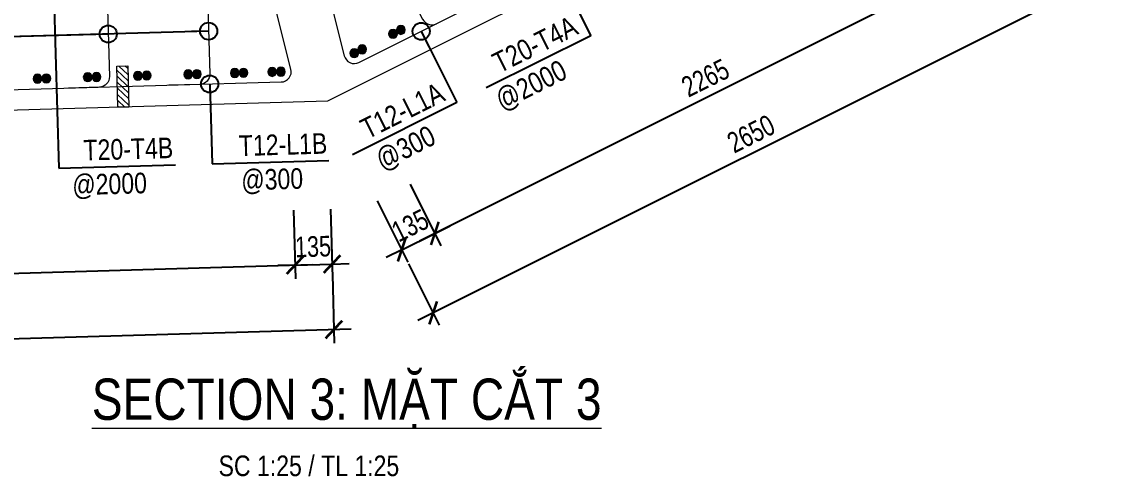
# Model space of a CAD drawing. Header units: millimetres. Extents: x 2611025 to 4139346, y -89870 to 101087.
# Drawn here: x 3524972 to 3540662, y -51582 to -44966 of the extents above; entities that cross this region are included whole.
import ezdxf
from ezdxf.enums import TextEntityAlignment as Align

# ---------------------------------------------------------------- set-up
doc = ezdxf.new("R2010")
doc.units = ezdxf.units.MM
doc.header["$LTSCALE"] = 1200
doc.header["$PDMODE"] = 35
for name, color, linetype, lineweight in [('5', 5, 'Continuous', 13), ('BOUND', 3, 'Continuous', 20), ('ENOTE', 2, 'Continuous', 15), ('K-THUOC', 1, 'Continuous', 18), ('LEADER', 8, 'Continuous', 9), ('MCT', 6, 'Continuous', 20), ('TEXTEN', 3, 'Continuous', 13), ('TEXTVN', 2, 'Continuous', 20), ('TIE', 4, 'Continuous', 13)]:
    doc.layers.add(name, color=color, linetype=linetype, lineweight=lineweight)
doc.styles.add('DB_Arial', font='arial.ttf', dxfattribs={"width": 0.8})
doc.styles.add('SMTEXT', font='arial.ttf', dxfattribs={"width": 0.75})
doc.dimstyles.new('BSV25', dxfattribs={"dimtxt": 300, "dimasz": 250, "dimexe": 200, "dimexo": 0, "dimgap": 108, "dimtad": 1, "dimdec": 0, "dimlfac": 0.25, "dimdsep": 46, "dimtxsty": 'SMTEXT', "dimblk": 'ARCHTICK', "dimcen": 100, "dimdle": 250, "dimclrd": 256, "dimclre": 256, "dimclrt": 2, "dimadec": 0, "dimazin": 0, "dimtfac": 1, "dimtdec": 0, "dimtix": 1, "dimtmove": 2, "dimatfit": 3, "dimfxl": 800, "dimfxlon": 1, "dimtolj": 1, "dimtzin": 0, "dimarcsym": 0})

# ---------------------------------------------------------------- blocks, each defined once
blk = doc.blocks.new('_ArchTick')
at = {"color": 0, "linetype": 'ByBlock', "const_width": 0.15}
blk.add_lwpolyline([(-0.5, -0.5), (0.5, 0.5)], dxfattribs=at)
blk = doc.blocks.new('*D1067')
at = {"layer": 'Defpoints', "color": 0, "transparency": 16777216}
for p in [(3538184.412747217, -39953.89119876036), (3529419.021946542, -46125.43266839278), (3530957.787238163, -49202.96864851541)]:
    blk.add_point(p, dxfattribs=at)
at = {"layer": 'K-THUOC', "lineweight": -2, "transparency": 16777216}
for p, q in [((3540080.948413458, -43746.9691829225), (3540528.161381558, -44641.39668762241)), ((3540662.325664113, -44350.70794465742), (3530734.180361988, -49314.77189054037)), ((3530600.016863684, -48487.42664475553), (3531047.229831783, -49381.85414945544))]:
    blk.add_line(p, q, dxfattribs=at)
at = {"layer": 'K-THUOC', "lineweight": -2, "transparency": 16777216, "xscale": 250, "yscale": 250, "zscale": 250}
for p, rotation in [((3540438.718787938, -44462.51118668239), 26.56501098667382), ((3530957.787238163, -49202.96864851541), 206.5650109866738)]:
    blk.add_blockref('_ArchTick', p, dxfattribs=dict(at, rotation=rotation))
at = {"layer": 'K-THUOC', "color": 2, "transparency": 16777216, "insert": (3535581.453554115, -46599.14059007843), "char_height": 300, "attachment_point": 5, "rotation": 26.56501098667383, "style": 'SMTEXT'}
blk.add_mtext('\\A1;2650', dxfattribs=at)
blk = doc.blocks.new('mct1')
at = {"lineweight": 9}
h = blk.add_hatch(color=256, dxfattribs=at)
h.dxf.hatch_style = 1
h.paths.add_polyline_path([(-16, 0, 1), (16, 0, 1)])
blk.add_circle((0, 0), 16, dxfattribs=at)
blk = doc.blocks.new('*D1075')
at = {"layer": 'Defpoints', "color": 0, "transparency": 16777216}
for p in [(3538005.525991532, -41832.18817438465), (3529900.636426115, -45884.62585087703), (3530981.576337114, -48046.50946403388)]:
    blk.add_point(p, dxfattribs=at)
at = {"layer": 'K-THUOC', "lineweight": -2, "transparency": 16777216}
for p, q in [((3538728.695528172, -43278.52978402073), (3539175.908496271, -44172.95728872065)), ((3539310.072778826, -43882.26854575588), (3530757.969460939, -48158.31270605884)), ((3530623.805962634, -47330.967460274), (3531071.018930734, -48225.39496497391))]:
    blk.add_line(p, q, dxfattribs=at)
at = {"layer": 'K-THUOC', "lineweight": -2, "transparency": 16777216, "xscale": 250, "yscale": 250, "zscale": 250}
for p, rotation in [((3539086.465902651, -43994.07178778062), 26.56501098667382), ((3530981.576337114, -48046.50946403388), 206.5650109866738)]:
    blk.add_blockref('_ArchTick', p, dxfattribs=dict(at, rotation=rotation))
at = {"layer": 'K-THUOC', "color": 2, "transparency": 16777216, "insert": (3534917.221660947, -45786.69129838678), "char_height": 300, "attachment_point": 5, "rotation": 26.56501098667383, "style": 'SMTEXT'}
blk.add_mtext('\\A1;2265', dxfattribs=at)
blk = doc.blocks.new('*D1076')
at = {"layer": 'Defpoints', "color": 0, "transparency": 16777216}
for p in [(3529900.636426115, -45884.62585087703), (3529419.021946542, -46125.43266839278), (3530981.576337114, -48046.50946403388)]:
    blk.add_point(p, dxfattribs=at)
at = {"layer": 'K-THUOC', "lineweight": -2, "transparency": 16777216}
for p, q in [((3530623.805962634, -47330.967460274), (3531071.018930734, -48225.39496497391)), ((3530142.191483054, -47571.77427777555), (3530589.404451154, -48466.20178247546)), ((3530981.576337114, -48046.50946403388), (3531205.183213289, -47934.70622200891)), ((3530499.961857534, -48287.31628153543), (3530981.576337114, -48046.50946403388)), ((3530499.961857534, -48287.31628153543), (3530276.354981359, -48399.1195235604))]:
    blk.add_line(p, q, dxfattribs=at)
at = {"layer": 'K-THUOC', "lineweight": -2, "transparency": 16777216, "xscale": 250, "yscale": 250, "zscale": 250}
for p, rotation in [((3530981.576337114, -48046.50946403388), 206.5650109866738), ((3530499.961857534, -48287.31628153543), 26.56501098667382)]:
    blk.add_blockref('_ArchTick', p, dxfattribs=dict(at, rotation=rotation))
at = {"layer": 'K-THUOC', "color": 2, "transparency": 16777216, "insert": (3530623.9238799, -47933.22202812531), "char_height": 300, "attachment_point": 5, "rotation": 26.56501098667383, "style": 'SMTEXT'}
blk.add_mtext('\\A1;135', dxfattribs=at)
blk = doc.blocks.new('*D1083')
at = {"layer": 'Defpoints', "color": 0, "transparency": 16777216}
for p in [(3529419.021946541, -46125.4326683929), (3517619.311642863, -46305.34181465062), (3529514.59348949, -49444.60653452252)]:
    blk.add_point(p, dxfattribs=at)
at = {"layer": 'K-THUOC', "lineweight": -2, "transparency": 16777216}
for p, q in [((3529491.568013122, -48644.93796102598), (3529520.349858582, -49644.52367789668)), ((3517696.456554034, -48984.56373745778), (3517725.238399494, -49984.14945432848)), ((3517469.585601185, -49791.4277723194), (3529764.489918708, -49437.41107315746))]:
    blk.add_line(p, q, dxfattribs=at)
at = {"layer": 'K-THUOC', "lineweight": -2, "transparency": 16777216, "xscale": 250, "yscale": 250, "zscale": 250}
for p, rotation in [((3529514.59348949, -49444.60653452252), 1.649306037652148), ((3517719.482030402, -49784.23231095432), 181.6493060376521)]:
    blk.add_blockref('_ArchTick', p, dxfattribs=dict(at, rotation=rotation))
at = {"layer": 'K-THUOC', "color": 2, "transparency": 16777216, "insert": (3523609.520750788, -49353.35572553244), "char_height": 300, "attachment_point": 5, "rotation": 1.6493060376521476, "style": 'SMTEXT'}
blk.add_mtext('\\A1;2950', dxfattribs=at)
blk = doc.blocks.new('*D1085')
at = {"layer": 'Defpoints', "color": 0, "transparency": 16777216}
for p in [(3518601.58882701, -45675.43930570493), (3528869.78461561, -45775.89817067017), (3528948.467518198, -48508.53411987325)]:
    blk.add_point(p, dxfattribs=at)
at = {"layer": 'K-THUOC', "lineweight": -2, "transparency": 16777216}
for p, q in [((3528925.44204183, -47708.86554637671), (3528954.22388729, -48708.45126324738)), ((3518668.642565134, -48004.19751488423), (3518697.424410594, -49003.7832317549)), ((3518441.771612284, -48811.06154974585), (3529198.363947416, -48501.33865850819))]:
    blk.add_line(p, q, dxfattribs=at)
at = {"layer": 'K-THUOC', "lineweight": -2, "transparency": 16777216, "xscale": 250, "yscale": 250, "zscale": 250}
for p, rotation in [((3528948.467518198, -48508.53411987325), 1.649306037652148), ((3518691.668041502, -48803.86608838078), 181.6493060376521)]:
    blk.add_blockref('_ArchTick', p, dxfattribs=dict(at, rotation=rotation))
at = {"layer": 'K-THUOC', "color": 2, "transparency": 16777216, "insert": (3523812.550770692, -48395.136406921), "char_height": 300, "attachment_point": 5, "rotation": 1.6493060376521476, "style": 'SMTEXT'}
blk.add_mtext('\\A1;2565', dxfattribs=at)
blk = doc.blocks.new('*D1086')
at = {"layer": 'Defpoints', "color": 0, "transparency": 16777216}
for p in [(3528869.78461561, -45775.89817067017), (3529419.021946541, -46125.4326683929), (3529487.193783768, -48493.02215736368)]:
    blk.add_point(p, dxfattribs=at)
at = {"layer": 'K-THUOC', "lineweight": -2, "transparency": 16777216}
for p, q in [((3529464.1683074, -47693.35358386711), (3529492.95015286, -48692.93930073781)), ((3528925.442041828, -47708.86554633256), (3528954.223887288, -48708.45126320326)), ((3528948.467518196, -48508.53411982913), (3528698.571088979, -48515.7295811942)), ((3528948.467518196, -48508.53411982913), (3529487.193783768, -48493.02215736368)), ((3529487.193783768, -48493.02215736368), (3529737.090212986, -48485.82669599862))]:
    blk.add_line(p, q, dxfattribs=at)
at = {"layer": 'K-THUOC', "lineweight": -2, "transparency": 16777216, "xscale": 250, "yscale": 250, "zscale": 250}
for p, rotation in [((3528948.467518196, -48508.53411982913), 1.649306037652192), ((3529487.193783768, -48493.02215736368), 181.6493060376521)]:
    blk.add_blockref('_ArchTick', p, dxfattribs=dict(at, rotation=rotation))
at = {"layer": 'K-THUOC', "color": 2, "transparency": 16777216, "insert": (3529210.310696888, -48239.61216454351), "char_height": 300, "attachment_point": 5, "rotation": 1.6493060376521476, "style": 'SMTEXT'}
blk.add_mtext('\\A1;135', dxfattribs=at)
blk = doc.blocks.new('sp')
at = {"layer": '5', "lineweight": 20}
h = blk.add_hatch(dxfattribs=at)
h.set_pattern_fill('ANSI31', color=256, scale=500)
h.set_pattern_definition([(45, (0, 0), (-44.19417382415922, 44.19417382415922), [])])
h.paths.add_polyline_path([(80, 300), (-80, 300), (-80, -300), (80, -300)])
blk.add_lwpolyline([(-80, -300), (80, -300), (80, 300), (-80, 300)], close=True, dxfattribs=at)

msp = doc.modelspace()

# ---------------------------------------------------------------- linework, layer by layer
at = {"layer": 'BOUND'}
msp.add_lwpolyline([(3539436.609999031, -41116.64742538347), (3529419.021946542, -46125.43266839292), (3518223.661917617, -46447.78933848828), (3518131.560011875, -43249.11504450897), (3528620.259252813, -42947.10580566354), (3538005.528501028, -38254.47941038609)], close=True, dxfattribs=at)
at = {"layer": 'TIE'}
for points in [[(3536407.777697654, -42295.65084145582, 0.2552170606870575), (3536489.827962989, -42177.59831949617), (3536790.658414057, -39455.70608544853, 0.5933499174261332), (3536574.444258284, -39305.43035600302), (3529169.300361286, -43007.9958118097, 0.3518718818469153), (3529090.906070924, -43178.72036531768), (3529665.016757099, -45463.1427978756, 0.4794301345090853), (3529877.574937898, -45560.74649577346), (3537737.197975392, -41630.94186819778, 0.5933499174261332), (3537746.706254441, -41367.80511925012), (3535388.696149995, -39975.33083173833, 0.2552170606887678), (3535245.023980508, -39970.13932927992)], [(3530244.987638121, -42470.15311653484), (3529842.495261012, -42671.39895219114, 0.414213562373095), (3529775.413080527, -42872.64502311326), (3530804.002907216, -44929.82828389309, 0.414213562373095), (3531005.248978137, -44996.91046437729)], [(3520551.987231739, -43479.54614583417), (3520109.592565784, -43492.28435800542, 0.2482327616798382), (3519987.523755193, -43561.43510699683), (3518634.096143977, -45901.35864230819, 0.602265267664198), (3518764.799508231, -46132.08360837717), (3528747.984541864, -45844.63003160214, 0.4794301345080509), (3528889.143500613, -45658.13174626711), (3528315.032814503, -43373.70931361002, 0.3518718818468453), (3528165.23930209, -43260.33188388488), (3518689.966709595, -43533.16074452657, 0.6022652676636981), (3518572.755771694, -43771.02409906234), (3520058.579872633, -46029.19486133815, 0.2482327616798865), (3520184.425364199, -46091.20722186254), (3520626.820030155, -46078.46900969083)], [(3527489.468823127, -43279.78986654701, -0.414213562373095), (3527643.723957489, -43425.41044724538), (3527709.922202243, -45724.45759604234, -0.414213562373095), (3527564.301621544, -45878.71273040437), (3527114.488048953, -45891.66456089952)], [(3526029.206730977, -43321.83632367538, -0.414213562373095), (3526183.461865338, -43467.45690437374), (3526249.660110092, -45766.50405317094, -0.414213562373095), (3526104.039529393, -45920.75918753273), (3525654.225956802, -45933.71101802788)]]:
    msp.add_lwpolyline(points, format="xyb", dxfattribs=at)

# ---------------------------------------------------------------- block references
at = {"layer": 'ENOTE', "xscale": -1, "rotation": 181.6493060424999}
msp.add_blockref('sp', (3526444.253588425, -45910.96314069923), dxfattribs=at)
at = {"layer": 'MCT', "yscale": 3.999999999999999, "zscale": 3.999999999999999}
for p, xscale, rotation in [((3530488.816733399, -45087.42109445212), -3.999999999999995, 72.18093005249091), ((3530374.330012799, -45144.66435437222), -3.999999999999995, 72.18093005249091), ((3529924.979713279, -45369.33911015032), -3.999999999999995, 72.18093005249091), ((3529810.492992679, -45426.58237007042), -3.999999999999995, 72.18093005249091), ((3527394.107812762, -45733.55108430004), -3.999999999999998, 137.2652251065922), ((3527522.054784521, -45729.86700807037), -3.999999999999998, 137.2652251065922), ((3528072.113125298, -45714.02875234326), -3.999999999999996, 137.2652251065922), ((3528200.060097057, -45710.3446761136), -3.999999999999996, 137.2652251065922), ((3528615.720293274, -45698.37625030195), -3.999999999999996, 137.2652251065922), ((3528743.667265033, -45694.69217407229), -3.999999999999996, 137.2652251065922), ((3525203.714674537, -45796.62076999247), -3.999999999999998, 137.2652251065922), ((3525331.661646296, -45792.93669376281), -3.999999999999998, 137.2652251065922), ((3525933.845720612, -45775.59754142817), -3.999999999999998, 137.2652251065922), ((3526061.792692372, -45771.91346519851), -3.999999999999998, 137.2652251065922), ((3526663.976766688, -45754.5743128641), -3.999999999999998, 137.2652251065922), ((3526791.923738447, -45750.89023663444), -3.999999999999998, 137.2652251065922)]:
    msp.add_blockref('mct1', p, dxfattribs=dict(at, xscale=xscale, rotation=rotation))

# ---------------------------------------------------------------- texts
at = {"layer": 'TEXTEN', "style": 'DB_Arial', "width": 0.8}
for s, rotation, p in [('T20-T4A', 26.5650109891176, (3533088.96025895, -45140.235204094)), ('T12-L1A', 26.5650109891176, (3531152.749477046, -46108.33889741651)), ('T12-L1B', 1.649306044719598, (3529421.27485059, -46885.73910371625)), ('T20-T4B', 1.649306044719598, (3527180.418673901, -46950.26181074014))]:
    msp.add_text(s, height=300, rotation=rotation, dxfattribs=at).set_placement(p, align=Align.RIGHT)
for s, rotation, p in [('@2000', 26.5650109891176, (3531960.212218536, -46263.62503294638)), ('@300', 26.5650109891176, (3530218.219980504, -47134.61962461859)), ('@2000', 1.649306044719598, (3525713.115770487, -47492.7182268092)), ('@300', 1.649306044719598, (3528171.024845697, -47421.94574761103))]:
    msp.add_text(s, height=300, rotation=rotation, dxfattribs=at).set_placement(p)
at = {"layer": 'TEXTVN', "lineweight": 20, "style": 'DB_Arial', "width": 0.8}
msp.add_text('%%USECTION 3: MẶT CẮT 3', height=600, dxfattribs=at).set_placement((3533406.877170296, -50758.65694767216), align=Align.RIGHT)
msp.add_text('SC 1:25 / TL 1:25', height=300, dxfattribs=at).set_placement((3527836.887754463, -51577.59179256149))

# ---------------------------------------------------------------- dimensions: what is measured, and where the dimension line sits
at = {"layer": 'K-THUOC'}
for base, p1, p2, angle, picture, middle in [((3530957.787238163, -49202.96864851541), (3538184.412747217, -39953.89119876051), (3529419.021946542, -46125.43266839292), 26.56501098667383, '*D1067', (3535581.453554115, -46599.14059007843)), ((3530981.576337114, -48046.50946403388), (3538005.525991533, -41832.18817438456), (3529900.636426114, -45884.62585087717), 26.56501098667383, '*D1075', (3534917.221660947, -45786.69129838678)), ((3528948.467518198, -48508.53411987325), (3518601.58882701, -45675.43930570493), (3528869.78461561, -45775.89817067017), 1.649306037652146, '*D1085', (3523812.550770692, -48395.136406921)), ((3529487.193783768, -48493.02215736368), (3528869.78461561, -45775.89817067017), (3529419.021946542, -46125.43266839292), 1.649306037652146, '*D1086', (3529210.310696888, -48239.61216454351)), ((3530981.576337114, -48046.50946403388), (3529419.021946542, -46125.43266839292), (3529900.636426114, -45884.62585087717), 26.56501098667383, '*D1076', (3530623.9238799, -47933.22202812531)), ((3529514.59348949, -49444.60653452252), (3517619.311642863, -46305.3418146506), (3529419.021946542, -46125.43266839292), 1.649306037652146, '*D1083', (3523609.520750788, -49353.35572553244))]:
    dim = msp.add_linear_dim(base=base, p1=p1, p2=p2, angle=angle, dimstyle='BSV25', dxfattribs=at)
    dim.commit()
    dim.dimension.update_dxf_attribs({"geometry": picture, "text_midpoint": middle})

# ---------------------------------------------------------------- leaders
at = {"layer": 'LEADER'}
for points in [[(3531872.600321595, -42418.78679816928), (3533249.171140365, -45171.93326353087), (3531730.094146196, -45931.47042871211)], [(3525425.318554149, -44087.53249982014), (3525512.011152375, -47098.34300586759), (3527209.686657922, -47049.4605204972)], [(3527692.079078306, -45104.7707241803), (3522961.529419934, -45240.98110344811), (3523017.078381836, -47170.18153700363), (3524766.232120398, -47119.81679900541)], [(3526231.816986155, -45146.81718130867), (3522961.529419934, -45240.98110344811), (3523017.078381836, -47170.18153700363), (3524766.232120398, -47119.81679900541)], [(3530783.946110543, -45107.56170413984), (3531302.738329833, -46145.14796219967), (3529783.661335664, -46904.68512738115)], [(3527708.054931171, -45874.57353004385), (3527741.443492301, -47034.14923421168), (3529439.118997847, -46985.2667488413)]]:
    msp.add_leader(points, dimstyle='BSV25', override={"dimldrblk": 'Origin'}, dxfattribs=at)

doc.saveas('drawing.dxf')
